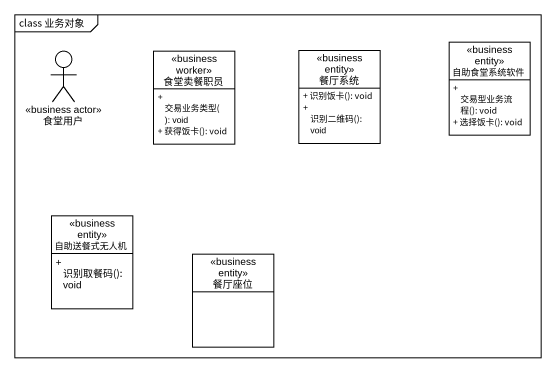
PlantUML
@startuml
mainframe class 业务对象
allowmixing
hide circle
hide empty members
skinparam classAttributeIconSize 0
actor 食堂用户 <<business actor>>
class 食堂卖餐职员 <<business worker>> {
  + 交易业务类型(): void
  + 获得饭卡(): void
}
class 餐厅系统 <<business entity>> {
  + 识别饭卡(): void
  + 识别二维码(): void
}
class 自助食堂系统软件 <<business entity>> {
  + 交易型业务流程(): void
  + 选择饭卡(): void
}
class 自助送餐式无人机 <<business entity>> {
  + 识别取餐码(): void
}
class 餐厅座位 <<business entity>>
@enduml
